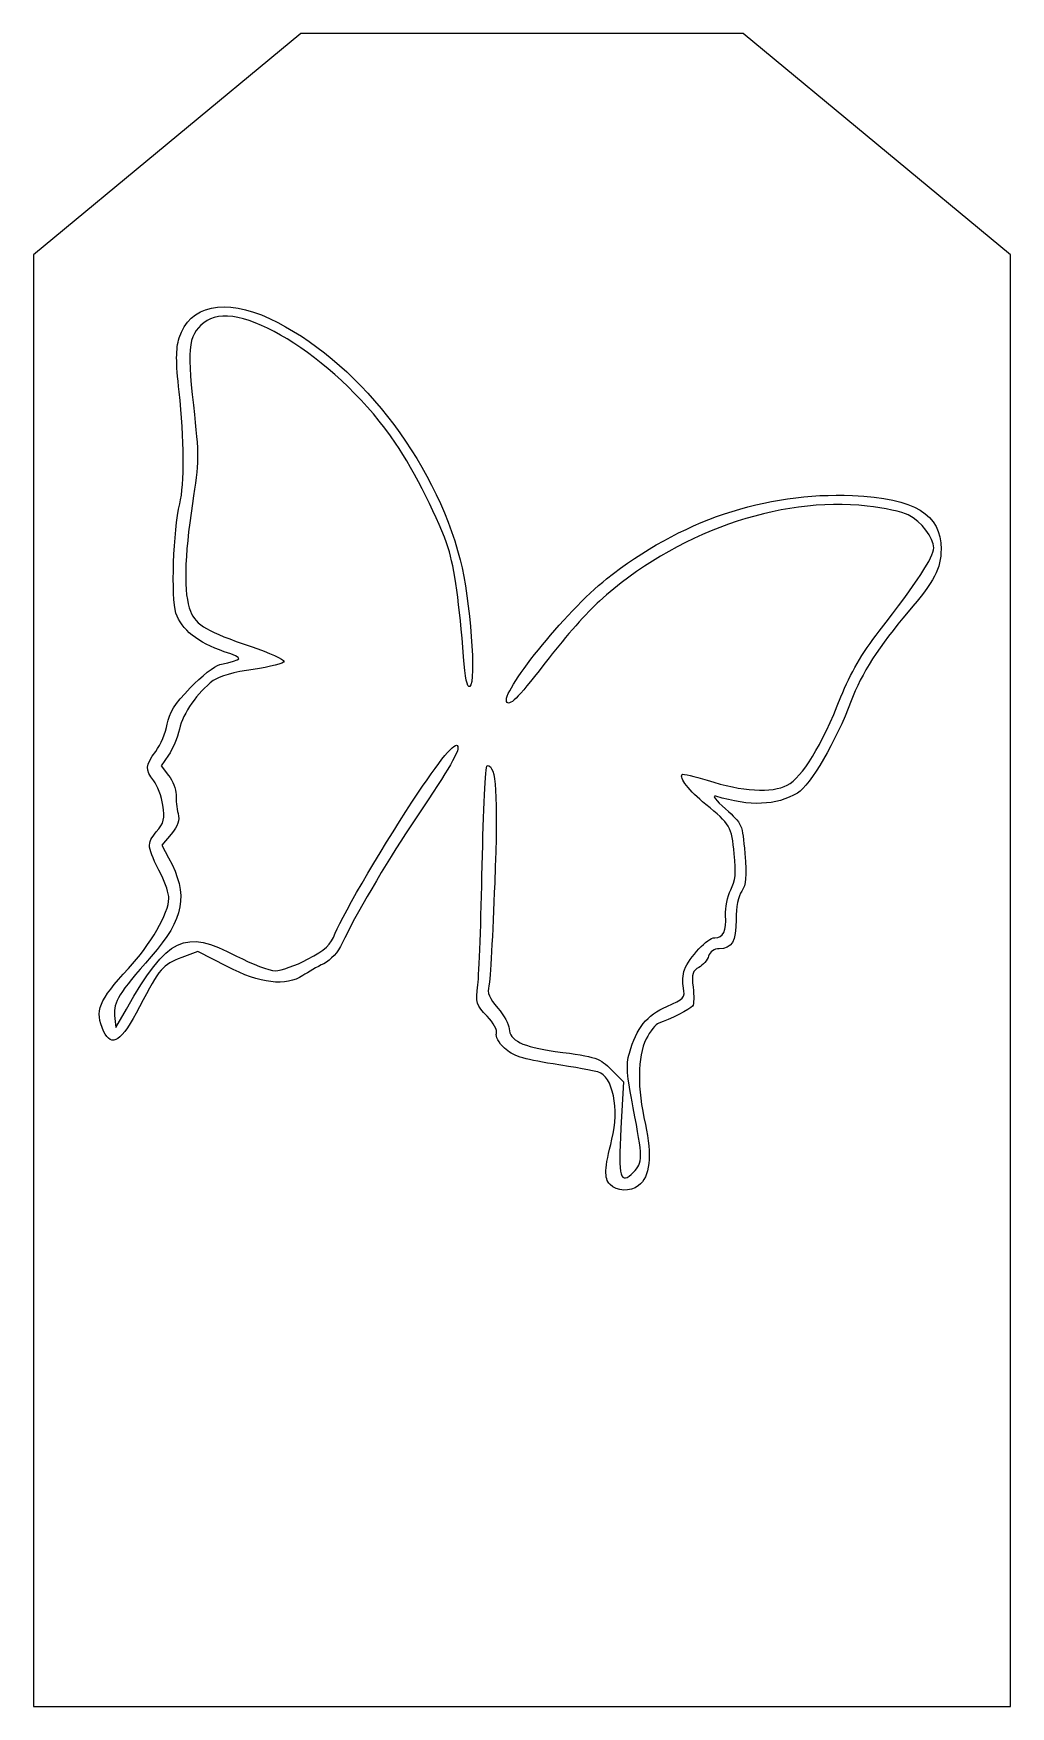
# Model space of a CAD drawing. Header units: centimetres. Extents: x -27.9 to 19.8, y -11 to 3.1.
# Drawn here: x 12.76 to 19.83, y -10.34 to 1.75 of the extents above; entities that cross this region are included whole.
import ezdxf

# ---------------------------------------------------------------- set-up
doc = ezdxf.new("R2010")
doc.units = ezdxf.units.CM
doc.header["$MEASUREMENT"] = 0
doc.layers.add('Layer 1', color=7, linetype='Continuous')

msp = doc.modelspace()

# ---------------------------------------------------------------- linework, layer by layer
at = {"layer": 'Layer 1'}
for points, knots in [([(12.76366, -5.09822), (12.76366, -5.09822), (12.76366, 0.14714), (12.76366, 0.14714), (12.76366, 0.14714), (12.76366, 0.14714), (13.72992, 0.9475), (13.72992, 0.9475), (13.72992, 0.9475), (13.72992, 0.9475), (14.69617, 1.74786), (14.69617, 1.74786), (14.69617, 1.74786), (14.69617, 1.74786), (16.29576, 1.74786), (16.29576, 1.74786), (16.29576, 1.74786), (16.29576, 1.74786), (17.89534, 1.74786), (17.89534, 1.74786), (17.89534, 1.74786), (17.89534, 1.74786), (18.86159, 0.9475), (18.86159, 0.9475), (18.86159, 0.9475), (18.86159, 0.9475), (19.82785, 0.14714), (19.82785, 0.14714), (19.82785, 0.14714), (19.82785, 0.14714), (19.82785, -5.09822), (19.82785, -5.09822), (19.82785, -5.09822), (19.82785, -5.09822), (19.82785, -10.34358), (19.82785, -10.34358), (19.82785, -10.34358), (19.82785, -10.34358), (16.29566, -10.34358), (16.29566, -10.34358), (16.29566, -10.34358), (16.29566, -10.34358), (12.76347, -10.34358), (12.76347, -10.34358), (12.76347, -10.34358), (12.76347, -10.34358), (12.76347, -5.09822), (12.76347, -5.09822), (12.76347, -5.09822), (12.76347, -5.09822), (12.76366, -5.09822), (12.76366, -5.09822)], [0, 0, 0, 0, 0.07142857, 0.07142857, 0.07142857, 0.07142857, 0.14285714, 0.14285714, 0.14285714, 0.14285714, 0.21428571, 0.21428571, 0.21428571, 0.21428571, 0.28571429, 0.28571429, 0.28571429, 0.28571429, 0.35714286, 0.35714286, 0.35714286, 0.35714286, 0.42857143, 0.42857143, 0.42857143, 0.42857143, 0.5, 0.5, 0.5, 0.5, 0.57142857, 0.57142857, 0.57142857, 0.57142857, 0.64285714, 0.64285714, 0.64285714, 0.64285714, 0.71428571, 0.71428571, 0.71428571, 0.71428571, 0.78571429, 0.78571429, 0.78571429, 0.78571429, 0.85714286, 0.85714286, 0.85714286, 0.85714286, 1, 1, 1, 1]), ([(13.5309, -5.2868), (13.67931, -5.00244), (13.69393, -4.98539), (13.8359, -4.93117), (13.8359, -4.93117), (13.8359, -4.93117), (13.95152, -4.88702), (13.95152, -4.88702), (13.95152, -4.88702), (13.95152, -4.88702), (14.16305, -4.99593), (14.16305, -4.99593), (14.16305, -4.99593), (14.40159, -5.11875), (14.58891, -5.14095), (14.71109, -5.06089), (14.71109, -5.06089), (14.74798, -5.03672), (14.81602, -4.99802), (14.86229, -4.9749), (14.86229, -4.9749), (14.91334, -4.94939), (14.96582, -4.89124), (14.99576, -4.82702), (14.99576, -4.82702), (15.08547, -4.63458), (15.31077, -4.24881), (15.48709, -3.98577), (15.48709, -3.98577), (15.75174, -3.59094), (15.83278, -3.45717), (15.83278, -3.41518), (15.83278, -3.41518), (15.83278, -3.34668), (15.73026, -3.46245), (15.54317, -3.74222), (15.54317, -3.74222), (15.31986, -4.07615), (15.00122, -4.61622), (14.94584, -4.75462), (14.94584, -4.75462), (14.91147, -4.84052), (14.8741, -4.87572), (14.74601, -4.94287), (14.74601, -4.94287), (14.65936, -4.98829), (14.55402, -5.02545), (14.51192, -5.02545), (14.51192, -5.02545), (14.46982, -5.02545), (14.34388, -4.97782), (14.23205, -4.91962), (14.23205, -4.91962), (13.85389, -4.72279), (13.73759, -4.77878), (13.4352, -5.30327), (13.4352, -5.30327), (13.4352, -5.30327), (13.35893, -5.43556), (13.35893, -5.43556), (13.35893, -5.43556), (13.35893, -5.43556), (13.35063, -5.34941), (13.35063, -5.34941), (13.35063, -5.34941), (13.34119, -5.25149), (13.37973, -5.1892), (13.61424, -4.92334), (13.61424, -4.92334), (13.855, -4.6504), (13.88549, -4.47879), (13.74108, -4.20936), (13.74108, -4.20936), (13.74108, -4.20936), (13.6919, -4.11761), (13.6919, -4.11761), (13.6919, -4.11761), (13.6919, -4.11761), (13.75912, -4.03772), (13.75912, -4.03772), (13.75912, -4.03772), (13.80904, -3.97839), (13.82201, -3.9403), (13.8095, -3.88971), (13.8095, -3.88971), (13.80024, -3.85224), (13.79336, -3.79053), (13.79421, -3.75257), (13.79421, -3.75257), (13.79506, -3.71461), (13.77105, -3.65214), (13.74085, -3.61374), (13.74085, -3.61374), (13.74085, -3.61374), (13.68594, -3.54393), (13.68594, -3.54393), (13.68594, -3.54393), (13.68594, -3.54393), (13.73969, -3.46845), (13.73969, -3.46845), (13.73969, -3.46845), (13.76925, -3.42693), (13.80486, -3.34216), (13.81881, -3.28006), (13.81881, -3.28006), (13.8451, -3.16307), (13.94841, -3.01462), (14.06318, -2.92893), (14.06318, -2.92893), (14.10303, -2.89918), (14.21823, -2.86691), (14.35269, -2.84784), (14.35269, -2.84784), (14.47552, -2.83042), (14.57601, -2.80426), (14.57601, -2.78971), (14.57601, -2.78971), (14.57601, -2.77516), (14.46885, -2.7271), (14.33788, -2.68292), (14.33788, -2.68292), (14.01921, -2.57541), (13.94202, -2.53049), (13.89843, -2.42716), (13.89843, -2.42716), (13.84834, -2.30841), (13.85359, -2.03265), (13.91326, -1.64912), (13.91326, -1.64912), (13.96084, -1.34331), (13.96113, -1.31101), (13.9196, -0.93902), (13.9196, -0.93902), (13.871, -0.50357), (13.88536, -0.41512), (14.01887, -0.32765), (14.01887, -0.32765), (14.26911, -0.16369), (14.98956, -0.63168), (15.38215, -1.21321), (15.38215, -1.21321), (15.51752, -1.41373), (15.7032, -1.78331), (15.76213, -1.96951), (15.76213, -1.96951), (15.80693, -2.11107), (15.84528, -2.38293), (15.87318, -2.75673), (15.87318, -2.75673), (15.88454, -2.90899), (15.90004, -2.98241), (15.91842, -2.97105), (15.91842, -2.97105), (15.96714, -2.94094), (15.92161, -2.34399), (15.84867, -2.05661), (15.84867, -2.05661), (15.66342, -1.32672), (15.09172, -0.60283), (14.47121, -0.31246), (14.47121, -0.31246), (14.14879, -0.16158), (13.88798, -0.21734), (13.81761, -0.4522), (13.81761, -0.4522), (13.79255, -0.53585), (13.7924, -0.62162), (13.81695, -0.84235), (13.81695, -0.84235), (13.85479, -1.1826), (13.85652, -1.50783), (13.82128, -1.65201), (13.82128, -1.65201), (13.77538, -1.83976), (13.75825, -2.3329), (13.79388, -2.44085), (13.79388, -2.44085), (13.83318, -2.55993), (13.95203, -2.6551), (14.14246, -2.71997), (14.14246, -2.71997), (14.28887, -2.76984), (14.28742, -2.77415), (14.11105, -2.81305), (14.11105, -2.81305), (14.0736, -2.82131), (13.97682, -2.8974), (13.896, -2.98214), (13.896, -2.98214), (13.78453, -3.099), (13.74462, -3.16243), (13.7307, -3.24481), (13.7307, -3.24481), (13.72061, -3.30454), (13.68344, -3.39261), (13.6481, -3.44051), (13.6481, -3.44051), (13.57097, -3.54506), (13.56912, -3.57058), (13.63277, -3.65266), (13.63277, -3.65266), (13.65968, -3.68736), (13.68973, -3.76728), (13.69955, -3.83024), (13.69955, -3.83024), (13.71487, -3.92847), (13.70807, -3.95583), (13.65161, -4.02293), (13.65161, -4.02293), (13.57997, -4.10806), (13.5822, -4.12687), (13.68868, -4.33558), (13.68868, -4.33558), (13.71833, -4.3937), (13.74259, -4.46916), (13.74259, -4.50327), (13.74259, -4.50327), (13.74259, -4.60814), (13.60977, -4.83883), (13.45145, -5.00896), (13.45145, -5.00896), (13.23306, -5.24363), (13.20443, -5.31557), (13.27114, -5.46199), (13.27114, -5.46199), (13.32802, -5.58684), (13.39949, -5.53864), (13.53092, -5.2868), (13.53092, -5.2868), (13.53092, -5.2868), (13.5309, -5.2868), (13.5309, -5.2868)], [0, 0, 0, 0, 0.01694915, 0.01694915, 0.01694915, 0.01694915, 0.03389831, 0.03389831, 0.03389831, 0.03389831, 0.05084746, 0.05084746, 0.05084746, 0.05084746, 0.06779661, 0.06779661, 0.06779661, 0.06779661, 0.08474576, 0.08474576, 0.08474576, 0.08474576, 0.10169492, 0.10169492, 0.10169492, 0.10169492, 0.11864407, 0.11864407, 0.11864407, 0.11864407, 0.13559322, 0.13559322, 0.13559322, 0.13559322, 0.15254237, 0.15254237, 0.15254237, 0.15254237, 0.16949153, 0.16949153, 0.16949153, 0.16949153, 0.18644068, 0.18644068, 0.18644068, 0.18644068, 0.20338983, 0.20338983, 0.20338983, 0.20338983, 0.22033898, 0.22033898, 0.22033898, 0.22033898, 0.23728814, 0.23728814, 0.23728814, 0.23728814, 0.25423729, 0.25423729, 0.25423729, 0.25423729, 0.27118644, 0.27118644, 0.27118644, 0.27118644, 0.28813559, 0.28813559, 0.28813559, 0.28813559, 0.30508475, 0.30508475, 0.30508475, 0.30508475, 0.3220339, 0.3220339, 0.3220339, 0.3220339, 0.33898305, 0.33898305, 0.33898305, 0.33898305, 0.3559322, 0.3559322, 0.3559322, 0.3559322, 0.37288136, 0.37288136, 0.37288136, 0.37288136, 0.38983051, 0.38983051, 0.38983051, 0.38983051, 0.40677966, 0.40677966, 0.40677966, 0.40677966, 0.42372881, 0.42372881, 0.42372881, 0.42372881, 0.44067797, 0.44067797, 0.44067797, 0.44067797, 0.45762712, 0.45762712, 0.45762712, 0.45762712, 0.47457627, 0.47457627, 0.47457627, 0.47457627, 0.49152542, 0.49152542, 0.49152542, 0.49152542, 0.50847458, 0.50847458, 0.50847458, 0.50847458, 0.52542373, 0.52542373, 0.52542373, 0.52542373, 0.54237288, 0.54237288, 0.54237288, 0.54237288, 0.55932203, 0.55932203, 0.55932203, 0.55932203, 0.57627119, 0.57627119, 0.57627119, 0.57627119, 0.59322034, 0.59322034, 0.59322034, 0.59322034, 0.61016949, 0.61016949, 0.61016949, 0.61016949, 0.62711864, 0.62711864, 0.62711864, 0.62711864, 0.6440678, 0.6440678, 0.6440678, 0.6440678, 0.66101695, 0.66101695, 0.66101695, 0.66101695, 0.6779661, 0.6779661, 0.6779661, 0.6779661, 0.69491525, 0.69491525, 0.69491525, 0.69491525, 0.71186441, 0.71186441, 0.71186441, 0.71186441, 0.72881356, 0.72881356, 0.72881356, 0.72881356, 0.74576271, 0.74576271, 0.74576271, 0.74576271, 0.76271186, 0.76271186, 0.76271186, 0.76271186, 0.77966102, 0.77966102, 0.77966102, 0.77966102, 0.79661017, 0.79661017, 0.79661017, 0.79661017, 0.81355932, 0.81355932, 0.81355932, 0.81355932, 0.83050847, 0.83050847, 0.83050847, 0.83050847, 0.84745763, 0.84745763, 0.84745763, 0.84745763, 0.86440678, 0.86440678, 0.86440678, 0.86440678, 0.88135593, 0.88135593, 0.88135593, 0.88135593, 0.89830508, 0.89830508, 0.89830508, 0.89830508, 0.91525424, 0.91525424, 0.91525424, 0.91525424, 0.93220339, 0.93220339, 0.93220339, 0.93220339, 0.94915254, 0.94915254, 0.94915254, 0.94915254, 0.96610169, 0.96610169, 0.96610169, 0.96610169, 1, 1, 1, 1]), ([(17.13886, -6.57918), (17.21976, -6.52002), (17.23769, -6.35741), (17.18763, -6.13671), (17.18763, -6.13671), (17.12774, -5.87267), (17.12982, -5.64813), (17.19335, -5.51912), (17.19335, -5.51912), (17.22088, -5.46321), (17.26237, -5.41146), (17.28554, -5.40411), (17.28554, -5.40411), (17.36168, -5.37997), (17.51256, -5.30371), (17.5292, -5.28095), (17.5292, -5.28095), (17.53817, -5.26868), (17.53973, -5.20735), (17.53267, -5.14466), (17.53267, -5.14466), (17.52191, -5.04922), (17.52865, -5.02595), (17.5741, -5.00163), (17.5741, -5.00163), (17.60395, -4.98566), (17.63593, -4.94876), (17.64518, -4.91964), (17.64518, -4.91964), (17.65537, -4.88751), (17.68521, -4.8667), (17.72105, -4.8667), (17.72105, -4.8667), (17.81358, -4.8667), (17.84362, -4.81496), (17.84362, -4.65563), (17.84362, -4.65563), (17.84362, -4.56612), (17.85952, -4.48536), (17.88402, -4.45038), (17.88402, -4.45038), (17.91621, -4.40442), (17.9208, -4.34924), (17.90658, -4.17872), (17.90658, -4.17872), (17.88881, -3.96562), (17.88823, -3.9643), (17.76696, -3.85673), (17.76696, -3.85673), (17.69668, -3.79439), (17.66756, -3.75554), (17.6981, -3.76487), (17.6981, -3.76487), (17.94633, -3.84064), (18.13218, -3.83326), (18.28759, -3.74146), (18.28759, -3.74146), (18.38067, -3.68648), (18.56666, -3.36748), (18.67531, -3.07646), (18.67531, -3.07646), (18.74922, -2.87851), (18.87685, -2.67918), (19.08839, -2.43138), (19.08839, -2.43138), (19.27747, -2.20988), (19.32508, -2.11876), (19.32519, -1.97816), (19.32519, -1.97816), (19.32545, -1.72586), (19.13738, -1.61247), (18.68491, -1.59199), (18.68491, -1.59199), (18.05597, -1.56353), (17.43654, -1.7732), (16.90747, -2.19362), (16.90747, -2.19362), (16.61096, -2.42925), (16.12843, -3.02804), (16.18749, -3.0871), (16.18749, -3.0871), (16.21209, -3.1117), (16.27774, -3.04212), (16.49286, -2.76346), (16.49286, -2.76346), (16.60703, -2.61557), (16.77013, -2.43154), (16.85531, -2.3545), (16.85531, -2.3545), (17.39948, -1.86237), (18.15214, -1.59551), (18.79189, -1.66786), (18.79189, -1.66786), (18.91326, -1.68159), (19.04615, -1.71019), (19.08721, -1.73142), (19.08721, -1.73142), (19.1845, -1.78173), (19.27237, -1.89498), (19.27237, -1.97007), (19.27237, -1.97007), (19.27237, -2.03546), (19.15353, -2.21694), (18.87882, -2.57107), (18.87882, -2.57107), (18.7512, -2.73558), (18.67136, -2.87287), (18.60185, -3.04732), (18.60185, -3.04732), (18.46035, -3.40244), (18.32358, -3.62662), (18.21319, -3.68442), (18.21319, -3.68442), (18.10085, -3.74323), (17.88854, -3.73047), (17.63466, -3.64963), (17.63466, -3.64963), (17.54155, -3.61998), (17.46022, -3.60088), (17.45392, -3.60718), (17.45392, -3.60718), (17.42932, -3.63178), (17.50271, -3.72505), (17.62397, -3.82329), (17.62397, -3.82329), (17.80044, -3.96626), (17.81077, -3.98418), (17.8307, -4.18215), (17.8307, -4.18215), (17.84454, -4.3196), (17.83887, -4.37584), (17.80445, -4.4424), (17.80445, -4.4424), (17.7803, -4.4891), (17.76372, -4.57126), (17.7676, -4.62498), (17.7676, -4.62498), (17.77584, -4.73907), (17.75254, -4.78733), (17.68922, -4.78733), (17.68922, -4.78733), (17.63788, -4.78733), (17.50546, -4.92745), (17.4709, -5.01833), (17.4709, -5.01833), (17.45835, -5.05134), (17.45469, -5.11142), (17.46278, -5.15185), (17.46278, -5.15185), (17.4763, -5.21947), (17.46669, -5.23006), (17.34262, -5.28423), (17.34262, -5.28423), (17.19713, -5.34776), (17.12348, -5.43944), (17.07226, -5.62077), (17.07226, -5.62077), (17.04756, -5.70823), (17.05231, -5.77712), (17.09967, -6.01765), (17.09967, -6.01765), (17.16975, -6.37358), (17.16993, -6.41354), (17.10184, -6.48164), (17.10184, -6.48164), (17.00542, -6.57806), (16.99007, -6.52501), (17.01012, -6.16463), (17.01012, -6.16463), (17.01012, -6.16463), (17.0288, -5.82867), (17.0288, -5.82867), (17.0288, -5.82867), (17.0288, -5.82867), (16.94469, -5.74456), (16.94469, -5.74456), (16.94469, -5.74456), (16.85337, -5.65324), (16.84595, -5.65077), (16.53487, -5.60842), (16.53487, -5.60842), (16.30105, -5.57658), (16.20322, -5.5284), (16.20322, -5.44507), (16.20322, -5.44507), (16.20322, -5.41458), (16.16643, -5.34774), (16.12146, -5.29652), (16.12146, -5.29652), (16.05793, -5.22416), (16.04342, -5.18798), (16.0564, -5.13428), (16.0564, -5.13428), (16.06559, -5.09626), (16.08438, -4.76155), (16.09815, -4.39047), (16.09815, -4.39047), (16.12241, -3.73701), (16.1102, -3.5438), (16.04463, -3.5438), (16.04463, -3.5438), (16.03242, -3.5438), (16.01594, -3.86825), (16.008, -4.26479), (16.008, -4.26479), (16.00006, -4.66133), (15.98594, -5.04943), (15.97661, -5.12723), (15.97661, -5.12723), (15.96064, -5.26039), (15.96451, -5.2737), (16.04262, -5.35429), (16.04262, -5.35429), (16.09019, -5.40337), (16.11929, -5.45635), (16.11081, -5.47844), (16.11081, -5.47844), (16.10235, -5.50048), (16.12745, -5.54651), (16.16947, -5.58597), (16.16947, -5.58597), (16.22955, -5.64242), (16.29343, -5.66304), (16.52072, -5.69936), (16.52072, -5.69936), (16.67352, -5.72378), (16.8195, -5.74967), (16.84512, -5.7569), (16.84512, -5.7569), (16.95201, -5.78707), (17.00197, -6.02684), (16.94632, -6.24255), (16.94632, -6.24255), (16.89191, -6.45343), (16.88869, -6.52737), (16.932, -6.57068), (16.932, -6.57068), (16.98291, -6.6216), (17.07567, -6.62541), (17.13888, -6.57919), (17.13888, -6.57919), (17.13888, -6.57919), (17.13886, -6.57918), (17.13886, -6.57918)], [0, 0, 0, 0, 0.01612903, 0.01612903, 0.01612903, 0.01612903, 0.03225806, 0.03225806, 0.03225806, 0.03225806, 0.0483871, 0.0483871, 0.0483871, 0.0483871, 0.06451613, 0.06451613, 0.06451613, 0.06451613, 0.08064516, 0.08064516, 0.08064516, 0.08064516, 0.09677419, 0.09677419, 0.09677419, 0.09677419, 0.11290323, 0.11290323, 0.11290323, 0.11290323, 0.12903226, 0.12903226, 0.12903226, 0.12903226, 0.14516129, 0.14516129, 0.14516129, 0.14516129, 0.16129032, 0.16129032, 0.16129032, 0.16129032, 0.17741935, 0.17741935, 0.17741935, 0.17741935, 0.19354839, 0.19354839, 0.19354839, 0.19354839, 0.20967742, 0.20967742, 0.20967742, 0.20967742, 0.22580645, 0.22580645, 0.22580645, 0.22580645, 0.24193548, 0.24193548, 0.24193548, 0.24193548, 0.25806452, 0.25806452, 0.25806452, 0.25806452, 0.27419355, 0.27419355, 0.27419355, 0.27419355, 0.29032258, 0.29032258, 0.29032258, 0.29032258, 0.30645161, 0.30645161, 0.30645161, 0.30645161, 0.32258065, 0.32258065, 0.32258065, 0.32258065, 0.33870968, 0.33870968, 0.33870968, 0.33870968, 0.35483871, 0.35483871, 0.35483871, 0.35483871, 0.37096774, 0.37096774, 0.37096774, 0.37096774, 0.38709677, 0.38709677, 0.38709677, 0.38709677, 0.40322581, 0.40322581, 0.40322581, 0.40322581, 0.41935484, 0.41935484, 0.41935484, 0.41935484, 0.43548387, 0.43548387, 0.43548387, 0.43548387, 0.4516129, 0.4516129, 0.4516129, 0.4516129, 0.46774194, 0.46774194, 0.46774194, 0.46774194, 0.48387097, 0.48387097, 0.48387097, 0.48387097, 0.5, 0.5, 0.5, 0.5, 0.51612903, 0.51612903, 0.51612903, 0.51612903, 0.53225806, 0.53225806, 0.53225806, 0.53225806, 0.5483871, 0.5483871, 0.5483871, 0.5483871, 0.56451613, 0.56451613, 0.56451613, 0.56451613, 0.58064516, 0.58064516, 0.58064516, 0.58064516, 0.59677419, 0.59677419, 0.59677419, 0.59677419, 0.61290323, 0.61290323, 0.61290323, 0.61290323, 0.62903226, 0.62903226, 0.62903226, 0.62903226, 0.64516129, 0.64516129, 0.64516129, 0.64516129, 0.66129032, 0.66129032, 0.66129032, 0.66129032, 0.67741935, 0.67741935, 0.67741935, 0.67741935, 0.69354839, 0.69354839, 0.69354839, 0.69354839, 0.70967742, 0.70967742, 0.70967742, 0.70967742, 0.72580645, 0.72580645, 0.72580645, 0.72580645, 0.74193548, 0.74193548, 0.74193548, 0.74193548, 0.75806452, 0.75806452, 0.75806452, 0.75806452, 0.77419355, 0.77419355, 0.77419355, 0.77419355, 0.79032258, 0.79032258, 0.79032258, 0.79032258, 0.80645161, 0.80645161, 0.80645161, 0.80645161, 0.82258065, 0.82258065, 0.82258065, 0.82258065, 0.83870968, 0.83870968, 0.83870968, 0.83870968, 0.85483871, 0.85483871, 0.85483871, 0.85483871, 0.87096774, 0.87096774, 0.87096774, 0.87096774, 0.88709677, 0.88709677, 0.88709677, 0.88709677, 0.90322581, 0.90322581, 0.90322581, 0.90322581, 0.91935484, 0.91935484, 0.91935484, 0.91935484, 0.93548387, 0.93548387, 0.93548387, 0.93548387, 0.9516129, 0.9516129, 0.9516129, 0.9516129, 0.96774194, 0.96774194, 0.96774194, 0.96774194, 1, 1, 1, 1])]:
    msp.add_open_spline(points, degree=3, knots=knots, dxfattribs=at)

doc.saveas('drawing.dxf')
